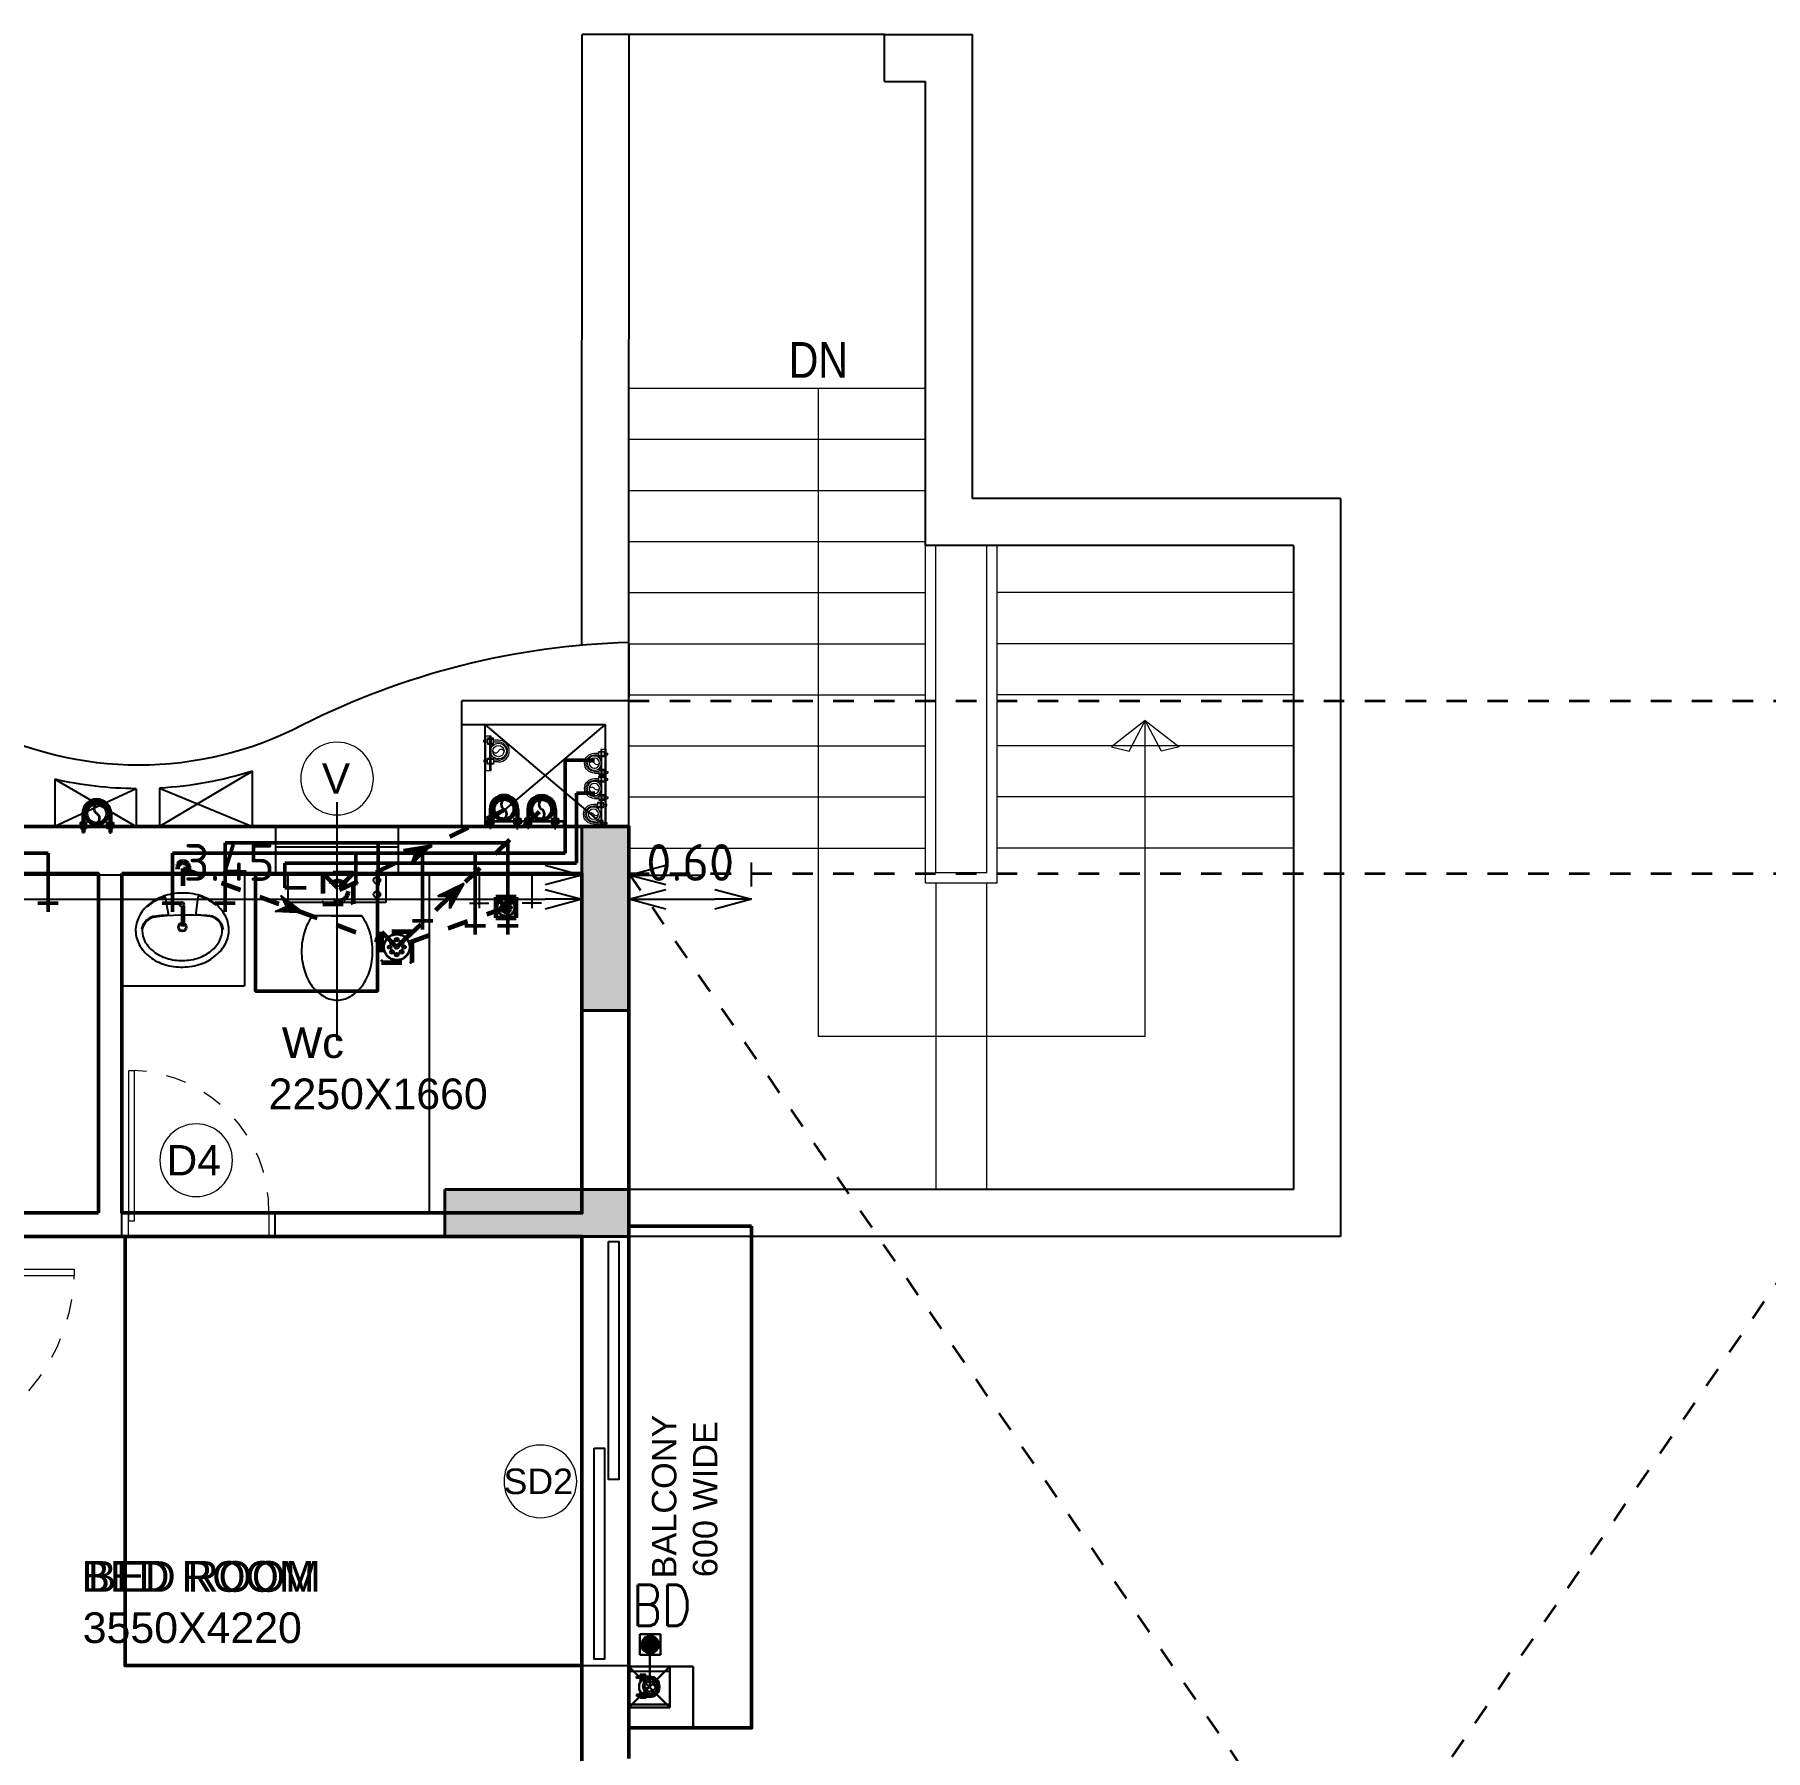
# Model space of a CAD drawing. Header units: inches. Extents: x 0 to 429, y 0 to 146.
# Drawn here: x 196.96 to 205.43, y 123.6 to 132 of the extents above; entities that cross this region are included whole.
import ezdxf
from ezdxf.enums import TextEntityAlignment as Align

# ---------------------------------------------------------------- set-up
doc = ezdxf.new("R2010")
doc.units = ezdxf.units.IN
doc.header["$MEASUREMENT"] = 0
doc.linetypes.add('Xr-4BHK-A-B-Ground-Sub$0$HIDDEN', pattern=[0.375, 0.25, -0.125])
doc.layers.get('DEFPOINTS').update_dxf_attribs({"lineweight": 18})
for name, color, linetype, lineweight in [('FLOOR-GROUND', 7, 'Continuous', 50), ('XR-4BHK-A-B-GROUND-SUB$0$1PL-DR-RWP', 190, 'Continuous', 30), ('XR-4BHK-A-B-GROUND-SUB$0$CUTOUT', 6, 'Continuous', 30), ('XR-4BHK-A-B-GROUND-SUB$0$DOOR', 34, 'Continuous', 20), ('XR-4BHK-A-B-GROUND-SUB$0$LINE ABOVE', 6, 'Xr-4BHK-A-B-Ground-Sub$0$HIDDEN', 35), ('XR-4BHK-A-B-GROUND-SUB$0$PIPE', 30, 'Continuous', 30), ('XR-4BHK-A-B-GROUND-SUB$0$RAILING', 11, 'Continuous', 15), ('XR-4BHK-A-B-GROUND-SUB$0$STEPS', 253, 'Continuous', 9), ('XR-4BHK-A-B-GROUND-SUB$0$TEXT', 7, 'Continuous', 15), ('XR-4BHK-A-B-GROUND-SUB$0$TOWER-COL', 1, 'Continuous', 40), ('XR-4BHK-A-B-GROUND-SUB$0$TOWER-COL-HATCH', 9, 'Continuous', 5), ('XR-4BHK-A-B-GROUND-SUB$0$WALL', 7, 'Continuous', 30)]:
    doc.layers.add(name, color=color, linetype=linetype, lineweight=lineweight)
doc.layers.add('XR-4BHK-A-B-GROUND-SUB$0$1PL-SHAFT-PIPE', color=7, linetype='Continuous')
doc.layers.add('XR-4BHK-A-B-GROUND-SUB$0$ELE', color=4, linetype='Continuous')
for name, color, linetype, lineweight, true_color in [('XR-4BHK-A-B-GROUND-SUB$0$SEWERARE LINE', 7, 'Continuous', 35, 0xca2d12), ('XR-4BHK-A-B-GROUND-SUB$0$STROM WATER', 7, 'Continuous', 25, 0x00001a), ('XR-4BHK-A-B-GROUND-SUB$0$WATER SUPPLAY', 7, 'Continuous', 0, 0x00f000)]:
    doc.layers.add(name, color=color, linetype=linetype, lineweight=lineweight, true_color=true_color)
doc.styles.add('Sanvi Common', font='isocpeur.ttf')
doc.styles.add('Xr-4BHK-A-B-Ground-Sub$0$$0$DIM', font='arial.ttf', dxfattribs={"height": 4})
doc.styles.add('Xr-4BHK-A-B-Ground-Sub$0$$1$Standard', font='arial.ttf')
doc.styles.add('Xr-4BHK-A-B-Ground-Sub$0$DIM', font='arial.ttf')
doc.styles.add('Xr-4BHK-A-B-Ground-Sub$0$Simplex', font='simplex.shx', dxfattribs={"width": 0.8})
doc.styles.add('Xr-4BHK-A-B-Ground-Sub$0$Standard', font='ARIALN.TTF')
doc.styles.add('Xr-4BHK-A-B-Typical-Sub$0$DIM', font='arial.ttf')
doc.dimstyles.new('Sanvi Common', dxfattribs={"dimtxt": 0.18, "dimasz": 0.18, "dimexe": 0.18, "dimexo": 0.0625, "dimgap": 0.09, "dimtad": 1, "dimzin": 0, "dimdsep": 46, "dimtxsty": 'Sanvi Common', "dimblk": 'OPEN30', "dimcen": 0.09, "dimclrd": 68, "dimclre": 68, "dimclrt": 40, "dimadec": 0, "dimazin": 0, "dimtfac": 1, "dimtofl": 0, "dimtmove": 0, "dimatfit": 3, "dimldrblk": 'OPEN30', "dimfxl": 1, "dimtolj": 1, "dimtzin": 0, "dimarcsym": 0})

# ---------------------------------------------------------------- blocks, each defined once
blk = doc.blocks.new('Xr-4BHK-A-B-Ground-Sub$0$ST1')
at = {"layer": 'XR-4BHK-A-B-GROUND-SUB$0$ELE'}
for p, q in [((-1, -2987.5), (0, 0.1)), ((1480, 0), (0, 0)), ((229, -2980), (230, 0)), ((1480, -230), (1480, 0)), ((1480, 0), (1910, 0)), ((1910, -2270), (1910, 0, 0)), ((1480, -230), (1680, -230, 0)), ((1680, -2500, 0), (1680, -230, 0)), ((3710.1, -2270), (1910, -2270)), ((3710.1, -2270), (3710.1, -5880.4, 0)), ((3480.1, -2500), (1680, -2500)), ((3480.1, -2500, 0), (3480.1, -5650.4, 0)), ((228.7, -3504.6), (230, -2980)), ((3480.1, -5650.4, 0), (230, -5650.4, 0)), ((3710.1, -5880.4, 0), (230, -5880.4, 0))]:
    blk.add_line(p, q, dxfattribs=at)
at = {"layer": 'XR-4BHK-A-B-GROUND-SUB$0$RAILING'}
for p, q in [((1680, -4150.4, 0), (1680, -2500, 0)), ((1730, -4100.4, 0), (1730, -2500, 0)), ((1980.1, -4100.4, 0), (1980.1, -2500)), ((2030.1, -4150.4, 0), (2030.1, -2500)), ((1980.1, -4100.4, 0), (1730, -4100.4, 0)), ((1680, -4150.4, 0), (2030.1, -4150.4, 0))]:
    blk.add_line(p, q, dxfattribs=at)
at = {"layer": 'XR-4BHK-A-B-GROUND-SUB$0$STEPS'}
for p, q in [((230, -1730), (1680, -1730)), ((230, -1980), (1680, -1980)), ((230, -2230), (1680, -2230)), ((230, -2480), (1680, -2480)), ((230, -2730), (1680, -2730)), ((3480.1, -2730), (2030.1, -2730)), ((230, -2980), (1680, -2980)), ((3480.1, -2980), (2030.1, -2980)), ((230, -3230), (1680, -3230)), ((3480.1, -3230), (2030.1, -3230)), ((230, -3480), (1680, -3480)), ((3480.1, -3480), (2030.1, -3480)), ((230, -3730), (1680, -3730)), ((3480.1, -3730), (2030.1, -3730)), ((230, -3980), (1680, -3980)), ((3480.1, -3980), (2030.1, -3980)), ((1730, -4150.4, 0), (1730, -5650.4, 0)), ((1980, -5650.4, 0), (1980, -4150.4, 0))]:
    blk.add_line(p, q, dxfattribs=at)
blk.add_lwpolyline([(1155, -1730), (1155, -4900.4), (2755.1, -4900.4), (2755.1, -3355), (2921, -3484.5), (2834.7, -3506.3), (2755.1, -3355)], dxfattribs=at)
at = {"layer": 'XR-4BHK-A-B-GROUND-SUB$0$STEPS', "elevation": 0}
blk.add_lwpolyline([(2755.1, -4900.4), (2755.1, -3355), (2589.2, -3484.5), (2675.5, -3506.3), (2755.1, -3355)], dxfattribs=at)
at = {"layer": 'XR-4BHK-A-B-GROUND-SUB$0$TEXT', "style": 'Xr-4BHK-A-B-Ground-Sub$0$Standard'}
blk.add_text('DN', height=175, dxfattribs=at).set_placement((1011, -1679.1))
blk = doc.blocks.new('Xr-4BHK-A-B-Ground-Sub$0$basin6')
blk.add_lwpolyline([(285, -227, 0.120605), (265, -143, 0.10507), (202, -67, 0.088649), (113, -18, 0.079738), (1, 0, 0.079738), (-111, -18, 0.088649), (-201, -66, 0.10507), (-264, -142, 0.120605), (-285, -226, 0.120605), (-264, -310, 0.10507), (-202, -387, 0.088649), (-112, -435, 0.079738), (0, -453, 0.079738), (112, -436, 0.088649), (201, -387, 0.10507), (265, -311, 0.120605)], format="xyb", close=True)
for points in [[(-210, -80, -0.016805), (-198, -70, -0.092161), (-106, -21, -0.435128), (-100, -25), (-85, -124, -0.44775), (-92, -134, 0.015365), (-179, -141, 0.272514), (-249, -216, 0.272514)], [(210, -80, 0.016805), (198, -70, 0.092161), (107, -21, 0.435128), (100, -25), (86, -124, 0.396344), (97, -135, -0.011856), (170, -140, -0.340407), (250, -227)], [(-244, -217, 0.017243), (-245, -226, 0.120605), (-229, -292, 0.10507), (-177, -355, 0.088649), (-99, -397, 0.079738), (0, -413, 0.079738), (99, -398, 0.088649), (177, -356, 0.10507), (229, -293, 0.120605), (245, -227, 0.120605)]]:
    blk.add_lwpolyline(points, format="xyb")
for centre, radius in [((0, -69), 14.5), ((1, -209), 26.4), ((1, -209), 21)]:
    blk.add_circle(centre, radius)
for centre, radius, start, end in [((-151, -238), 95.4, 106.2953, 167.2703), ((-3, -1750), 1614, 84.2769, 96.2123), ((155, -235), 90.2, 4.8775, 88.7186)]:
    blk.add_arc(centre, radius, start, end)
blk = doc.blocks.new('Xr-4BHK-A-B-Ground-Sub$0$1111')
for p, q in [((-6719.3, 24832.2), (-6719.3, 24832.2)), ((-6770.3, 24610.7), (-7008.8, 24610.7)), ((-6918.9, 24610.7), (-6770.3, 24610.7)), ((-7128.5, 24545.5), (-7128.5, 24404.3)), ((-6650.6, 24545.5), (-7128.5, 24545.5)), ((-6650.6, 24404.3), (-6650.6, 24545.5)), ((-7128.5, 24404.3), (-6650.6, 24404.3)), ((-6849.6, 24404.3), (-6849.6, 24404.3)), ((-6703, 24404.3), (-6703, 24404.3))]:
    blk.add_line(p, q)
at = {"extrusion": (0, 0, -1)}
for centre, major_axis, ratio, start_param, end_param in [((-6859.2, 24842), (-134, 134), 1, 6.126583, 6.550859), ((-6889.6, 24895.3), (90.6, 90.6), 1, -1.303122, -0.785398), ((-6889.6, 24895.3), (-90.6, 90.6), 1, 0.785398, 1.303122), ((-6919.9, 24842), (134, 134), 1, -0.267674, 0.156602), ((-6811.4, 24807.2), (175.8, 175.8), 1, 4.219591, 4.555787), ((-6967.7, 24807.2), (-175.8, 175.8), 1, 1.727398, 2.063595), ((-6735.9, 24784.5), (231.5, 231.5), 1, 3.926991, 4.219591), ((-7043.2, 24784.5), (231.5, 231.5), 1, 0.492798, 0.785398), ((-6735.9, 24784.5), (-231.5, 231.5), 1, 5.205187, 5.497787), ((-7043.2, 24784.5), (231.5, 231.5), 1, 0.785398, 1.077998), ((-6811.4, 24761.7), (-175.8, 175.8), 1, 4.868991, 5.205187), ((-6967.7, 24761.7), (-231.2, 91.4), 0.988951, 3.056609, 3.421062), ((-6859.2, 24726.9), (-134, 134), 1, 4.837165, 4.868991), ((-6694.7, 24507), (-11.5, 11.5), 1, 3.141593, 9.424778), ((-6694.7, 24437.2), (11.5, 11.5), 1, 1.570796326805002, 7.853981633984588)]:
    blk.add_ellipse(centre, major_axis=major_axis, ratio=ratio, start_param=start_param, end_param=end_param, dxfattribs=at)
blk = doc.blocks.new('Xr-4BHK-A-B-Ground-Sub$0$d-750')
at = {"layer": 'XR-4BHK-A-B-GROUND-SUB$0$DOOR'}
for p, q in [((0, 718.7), (0, 750)), ((0, 750), (115, 750)), ((115, 718.7), (0, 718.7)), ((115, 750), (115, 718.7)), ((0, 0), (0, 31.2)), ((0, 31.2), (115, 31.2)), ((115, 31.2), (115, 0)), ((115, 0), (0, 0))]:
    blk.add_line(p, q, dxfattribs=at)
blk.add_lwpolyline([(73.9, 34.2), (811.3, 34.2), (811.3, 59.2), (73.9, 59.2)], close=True, dxfattribs=at)
at = {"layer": 'XR-4BHK-A-B-GROUND-SUB$0$DOOR', "color": 8, "linetype": 'Xr-4BHK-A-B-Ground-Sub$0$HIDDEN', "extrusion": (0, 0, -1)}
blk.add_ellipse((125, 31.2), major_axis=(218.4, 652.1), ratio=0.99874, start_param=-0.33813, end_param=1.207251, dxfattribs=at)
blk = doc.blocks.new('Xr-4BHK-A-B-Ground-Sub$0$RWP')
at = {"layer": 'XR-4BHK-A-B-GROUND-SUB$0$CUTOUT'}
for p, q in [((0, 200), (200, 0)), ((200, 200), (0, 0))]:
    blk.add_line(p, q, dxfattribs=at)
blk.add_lwpolyline([(0, 0), (200, 0), (200, 200), (0, 200)], close=True, dxfattribs=at)
at = {"layer": 'XR-4BHK-A-B-GROUND-SUB$0$ELE'}
for p, q in [((0, 200), (0, 0)), ((25, 200), (25, 0))]:
    blk.add_line(p, q, dxfattribs=at)
at = {"layer": 'XR-4BHK-A-B-GROUND-SUB$0$PIPE'}
blk.add_circle((100, 100), 50, dxfattribs=at)
at = {"layer": 'XR-4BHK-A-B-GROUND-SUB$0$WALL'}
for p, q in [((0, 315), (300.3, 315)), ((0, 200), (0, 315)), ((300.3, 0), (300.3, 315)), ((0, 200), (185.3, 200)), ((185.3, 0), (185.3, 200))]:
    blk.add_line(p, q, dxfattribs=at)
blk = doc.blocks.new('Xr-4BHK-A-B-Ground-Sub$0$core typ')
at = {"layer": 'XR-4BHK-A-B-GROUND-SUB$0$LINE ABOVE'}
for p, q in [((-5324.6, 21410.2), (1665.4, 21410.2)), ((-5324.6, 20565.4), (1665.9, 20565.3)), ((-5324.1, 20565.3), (465.9, 12120.7)), ((-4124.1, 12120.2), (1665.9, 20565.3))]:
    blk.add_line(p, q, dxfattribs=at)
blk = doc.blocks.new('Xr-4BHK-A-B-Ground-Sub$0$REV.CO.')
at = {"layer": 'XR-4BHK-A-B-GROUND-SUB$0$TOWER-COL-HATCH'}
for points in [[(459366.1, 17980.2), (459596.1, 17980.2), (459596.1, 17079.7), (459366.1, 17079.7)], [(459596.1, 16205.2), (459596.1, 15975.2), (458695.7, 15975.2), (458695.7, 16205.2)]]:
    blk.add_hatch(color=256, dxfattribs=at).paths.add_polyline_path(points)
at = {"layer": 'XR-4BHK-A-B-GROUND-SUB$0$TOWER-COL'}
for points in [[(459366.1, 17079.7), (459596.1, 17079.7), (459596.1, 17980.2), (459366.1, 17980.2)], [(458695.7, 16205.2), (458695.7, 15975.2), (459596.1, 15975.2), (459596.1, 16205.2)]]:
    blk.add_lwpolyline(points, close=True, dxfattribs=at)
blk = doc.blocks.new('Xr-4BHK-A-B-Ground-Sub$0$$0$DOOR NO')
at = {"lineweight": 0}
blk.add_circle((0, 0), 10, dxfattribs=at)
at = {"style": 'Xr-4BHK-A-B-Ground-Sub$0$$0$DIM'}
blk.add_attdef('X1', text='', height=9, dxfattribs=at).set_placement((0, 0), align=Align.MIDDLE_CENTER)
blk = doc.blocks.new('_Open30')
at = {"color": 0, "linetype": 'ByBlock', "lineweight": -2}
for p, q in [((-1, 0.268), (0, 0)), ((0, 0), (-1, -0.268)), ((0, 0), (-1, 0))]:
    blk.add_line(p, q, dxfattribs=at)
blk = doc.blocks.new('*D106')
at = {"color": 68, "lineweight": -2, "transparency": 16777216}
for p, q in [((196.1853, 127.4942), (196.1853, 127.9449)), ((199.6353, 127.6894), (199.6353, 127.9449)), ((196.3653, 127.7649), (199.4553, 127.7649))]:
    blk.add_line(p, q, dxfattribs=at)
at = {"layer": 'DEFPOINTS', "color": 0, "transparency": 16777216}
for p in [(199.6353, 127.7649), (199.6353, 127.6269), (196.1853, 127.4317)]:
    blk.add_point(p, dxfattribs=at)
at = {"color": 68, "lineweight": -2, "transparency": 16777216, "xscale": 0.18, "yscale": 0.18, "zscale": 0.18, "rotation": 180}
blk.add_blockref('_Open30', (196.1853, 127.7649), dxfattribs=at)
at = {"color": 68, "lineweight": -2, "transparency": 16777216, "xscale": 0.18, "yscale": 0.18, "zscale": 0.18}
blk.add_blockref('_Open30', (199.6353, 127.7649), dxfattribs=at)
at = {"color": 40, "transparency": 16777216, "insert": (197.9103, 127.9449), "char_height": 0.18, "attachment_point": 5, "style": 'Sanvi Common'}
blk.add_mtext('\\A1;3.45', dxfattribs=at)
blk = doc.blocks.new('*D107')
at = {"color": 68, "lineweight": -2, "transparency": 16777216}
for p, q in [((199.6353, 127.6894), (199.6353, 128.0631)), ((199.8653, 127.6894), (199.8653, 128.0631)), ((199.4553, 127.8831), (196.1073, 127.8831)), ((200.0453, 127.8831), (200.2253, 127.8831))]:
    blk.add_line(p, q, dxfattribs=at)
at = {"layer": 'DEFPOINTS', "color": 0, "transparency": 16777216}
for p in [(199.8653, 127.8831), (199.6353, 127.6269), (199.8653, 127.6269)]:
    blk.add_point(p, dxfattribs=at)
at = {"color": 68, "lineweight": -2, "transparency": 16777216, "xscale": 0.18, "yscale": 0.18, "zscale": 0.18}
blk.add_blockref('_Open30', (199.6353, 127.8831), dxfattribs=at)
at = {"color": 68, "lineweight": -2, "transparency": 16777216, "xscale": 0.18, "yscale": 0.18, "zscale": 0.18, "rotation": 180}
blk.add_blockref('_Open30', (199.8653, 127.8831), dxfattribs=at)
at = {"color": 40, "transparency": 16777216, "insert": (196.3953, 128.0631), "char_height": 0.18, "attachment_point": 5, "style": 'Sanvi Common'}
blk.add_mtext('\\A1;0.23', dxfattribs=at)
blk = doc.blocks.new('*D108')
at = {"color": 68, "lineweight": -2, "transparency": 16777216}
for p, q in [((199.8653, 127.6894), (199.8653, 127.9449)), ((200.4652, 127.8274), (200.4652, 127.9449)), ((200.0453, 127.7649), (200.2852, 127.7649))]:
    blk.add_line(p, q, dxfattribs=at)
at = {"layer": 'DEFPOINTS', "color": 0, "transparency": 16777216}
for p in [(200.4652, 127.7649), (200.4652, 127.7649), (199.8653, 127.6269)]:
    blk.add_point(p, dxfattribs=at)
at = {"color": 68, "lineweight": -2, "transparency": 16777216, "xscale": 0.18, "yscale": 0.18, "zscale": 0.18, "rotation": 180}
blk.add_blockref('_Open30', (199.8653, 127.7649), dxfattribs=at)
at = {"color": 68, "lineweight": -2, "transparency": 16777216, "xscale": 0.18, "yscale": 0.18, "zscale": 0.18}
blk.add_blockref('_Open30', (200.4652, 127.7649), dxfattribs=at)
at = {"color": 40, "transparency": 16777216, "insert": (200.1653, 127.9449), "char_height": 0.18, "attachment_point": 5, "style": 'Sanvi Common'}
blk.add_mtext('\\A1;0.60', dxfattribs=at)
blk = doc.blocks.new('Xr-4BHK-A-B-Ground-Sub$0$A$C14D55273')
at = {"layer": 'XR-4BHK-A-B-GROUND-SUB$0$WATER SUPPLAY', "lineweight": 50}
for p, q in [((12186.2, -2395), (12043.1, -2395)), ((12043.1, -2395), (12043.1, -2849.5)), ((12188.2, -2556.9), (12098.2, -2556.9)), ((12098.2, -2556.9), (12098.2, -2899.5)), ((9513.3, -2849.5), (8032.1, -2849.5)), ((9513.3, -3136.8), (9513.3, -2849.5)), ((10121.7, -2849.5), (12043.1, -2849.5)), ((10121.7, -3136.8), (10121.7, -2849.5)), ((10379.2, -2799.5), (11762.7, -2799.5)), ((10379.2, -3136.8), (10379.2, -2799.5)), ((11019, -3006.4), (11019, -2849.5)), ((11128.6, -3006.4), (11128.6, -2799.5)), ((11345.7, -3223.5), (11345.7, -2849.5)), ((11602.9, -3248.1), (11602.9, -2849.5)), ((11762.7, -3248.1), (11762.7, -2799.5)), ((10671.8, -2899.5), (12098.2, -2899.5)), ((10671.8, -2899.5), (10671.8, -3020.1)), ((10671.8, -3020.1), (10776.5, -3020.1)), ((9463.3, -3094.3), (9563.3, -3094.3)), ((10171.7, -3094.3), (10071.7, -3094.3)), ((10429.2, -3094.3), (10329.2, -3094.3)), ((11395.7, -3181), (11295.7, -3181)), ((11652.9, -3205.6), (11552.9, -3205.6)), ((11812.7, -3205.6), (11712.7, -3205.6))]:
    blk.add_line(p, q, dxfattribs=at)
blk = doc.blocks.new('Xr-4BHK-A-B-Ground-Sub$0$CI100')
at = {"layer": 'XR-4BHK-A-B-GROUND-SUB$0$SEWERARE LINE', "ltscale": 100}
for p, q in [((-78.9, 0), (-78.9, 11.5)), ((-74, 60.7), (-74, 11.5)), ((-66, 60.7), (-66, 11.5)), ((-61.1, 0), (-61.1, 11.5)), ((61.1, 0), (61.1, 11.5)), ((66, 60.7), (66, 11.5)), ((74, 60.7), (74, 11.5)), ((78.9, 0), (78.9, 11.5)), ((-78.9, -15.5), (-78.9, -4)), ((-74, 0), (-74, -4)), ((-74, -15.5), (-74, -37.3)), ((-74, -16.8), (-74, -37.3)), ((-66, -37.3), (-74, -37.3)), ((-66, 0), (-66, -4)), ((-66, -15.5), (-66, -37.3)), ((-66, -16.8), (-66, -37.3)), ((-61.1, -15.5), (-61.1, -4)), ((61.1, -15.5), (61.1, -4)), ((66, 0), (66, -4)), ((66, -15.5), (66, -37.3)), ((66, -16.8), (66, -37.3)), ((66, -37.3), (74, -37.3)), ((74, 0), (74, -4)), ((74, -15.5), (74, -37.3)), ((74, -16.8), (74, -37.3)), ((78.9, -15.5), (78.9, -4))]:
    blk.add_line(p, q, dxfattribs=at)
for points in [[(-85.4, 0), (-54.6, 0), (-54.6, 11.5), (-85.4, 11.5)], [(85.4, 0), (54.6, 0), (54.6, 11.5), (85.4, 11.5)], [(-85.4, -15.5), (-54.6, -15.5), (-54.6, -4), (-85.4, -4)], [(85.4, -15.5), (54.6, -15.5), (54.6, -4), (85.4, -4)]]:
    blk.add_lwpolyline(points, close=True, dxfattribs=at)
for radius in [60.7, 50]:
    blk.add_circle((0, 60.7), radius, dxfattribs=at)
for centre, radius, start, end in [((0, 60.7), 74, 0, 180), ((0, 60.7), 66, 0, 180), ((13.9, 85.7), 28.6, 119.0199, 240.9801), ((-13.9, 35.7), 28.6, 299.0199, 60.9801)]:
    blk.add_arc(centre, radius, start, end, dxfattribs=at)
blk = doc.blocks.new('Xr-4BHK-A-B-Ground-Sub$0$CI50')
at = {"ltscale": 100}
for p, q in [((-53.2, 2), (-53.2, 13.5)), ((-48.3, 35), (-48.3, 13.5)), ((-48.3, 2), (-48.3, -2)), ((-40.3, 35), (-40.3, 13.5)), ((-40.3, 2), (-40.3, -2)), ((-35.4, 2), (-35.4, 13.5)), ((35.4, 2), (35.4, 13.5)), ((40.3, 35), (40.3, 13.5)), ((40.3, 2), (40.3, -2)), ((48.3, 35), (48.3, 13.5)), ((48.3, 2), (48.3, -2)), ((53.2, 2), (53.2, 13.5)), ((-53.2, -13.5), (-53.2, -2)), ((-48.3, -13.5), (-48.3, -30.6)), ((-48.3, -14.8), (-48.3, -30.6)), ((-40.3, -30.6), (-48.3, -30.6)), ((-40.3, -13.5), (-40.3, -30.6)), ((-40.3, -14.8), (-40.3, -30.6)), ((-35.4, -13.5), (-35.4, -2)), ((35.4, -13.5), (35.4, -2)), ((40.3, -13.5), (40.3, -30.6)), ((40.3, -14.8), (40.3, -30.6)), ((40.3, -30.6), (48.3, -30.6)), ((48.3, -13.5), (48.3, -30.6)), ((48.3, -14.8), (48.3, -30.6)), ((53.2, -13.5), (53.2, -2))]:
    blk.add_line(p, q, dxfattribs=at)
for points in [[(-57.9, 2), (-30.9, 2), (-30.9, 13.5), (-57.9, 13.5)], [(57.9, 2), (30.9, 2), (30.9, 13.5), (57.9, 13.5)], [(-57.9, -13.5), (-30.9, -13.5), (-30.9, -2), (-57.9, -2)], [(57.9, -13.5), (30.9, -13.5), (30.9, -2), (57.9, -2)]]:
    blk.add_lwpolyline(points, close=True, dxfattribs=at)
for radius in [35, 25]:
    blk.add_circle((0, 35), radius, dxfattribs=at)
for centre, radius, start, end in [((0, 35), 48.3, 0, 180), ((0, 35), 40.3, 360, 180), ((6.9, 47.5), 14.3, 119.0199, 240.9801), ((-6.9, 22.5), 14.3, 299.0199, 60.9801)]:
    blk.add_arc(centre, radius, start, end, dxfattribs=at)
blk = doc.blocks.new('Xr-4BHK-A-B-Ground-Sub$0$A6')
at = {"linetype": 'Continuous', "lineweight": -3}
h = blk.add_hatch(dxfattribs=at)
h.set_pattern_fill('ANSI31', color=8, scale=51.850019, angle=269.98621, style=0)
h.set_pattern_definition([(314.9862146, (-3558.9815, 121585.5365), (4.58404006, 4.58183475), [])])
h.paths.add_polyline_path([(-42.5, 41.5), (0, 0), (-42.5, -41.5), (91.7, 0)])
for p, q in [((-42.5, 41.5), (0, 0)), ((91.7, 0), (-42.5, 41.5)), ((-42.5, -41.5), (0, 0)), ((0, 0), (91.7, 0)), ((91.7, 0), (-42.5, -41.5))]:
    blk.add_line(p, q, dxfattribs=at)
blk = doc.blocks.new('Xr-4BHK-A-B-Ground-Sub$0$FT 100')
at = {"linetype": 'Continuous'}
blk.add_ellipse((0, 0), major_axis=(63.4, -2.9), ratio=1, start_param=0.046079, end_param=6.329264, dxfattribs=at)
for centre in [(-36.7, 0), (-23.3, 23.3), (0, 35.4), (0, 0), (23.3, 23.3), (36.7, 0), (-23.3, -23.3), (0, -35.4), (23.3, -23.3)]:
    blk.add_ellipse(centre, major_axis=(7.97, 0), ratio=1)
blk = doc.blocks.new('Xr-4BHK-A-B-Ground-Sub$0$BD')
at = {"ltscale": 30000}
h = blk.add_hatch(dxfattribs=at)
h.set_pattern_fill('ANSI31', scale=3, style=0)
h.set_pattern_definition([(45, (-108851.51623, -53568.06486), (-0.265165043, 0.265165043), [])])
edge = h.paths.add_edge_path()
edge.add_ellipse((0, 0), major_axis=(1.8, 1.8), ratio=1, start_angle=0, end_angle=360, ccw=False)
at = {"linetype": 'Continuous'}
for p, q in [((-3, 3), (3, 3)), ((-3, -3), (-3, 3)), ((3, 3), (3, -3)), ((3, -3), (-3, -3))]:
    blk.add_line(p, q, dxfattribs=at)
at = {"linetype": 'Continuous', "extrusion": (0, 0, -1)}
blk.add_ellipse((0, 0), major_axis=(1.8, 1.8), ratio=1, start_param=0.739319, end_param=7.022504, dxfattribs=at)
at = {"extrusion": (0, 0, -1)}
blk.add_ellipse((0, 0), major_axis=(0.225, 0.225), ratio=1, start_param=0.785398, end_param=7.068583, dxfattribs=at)
blk = doc.blocks.new('Xr-4BHK-A-B-Ground-Sub$0$A$C2521575D')
at = {"layer": 'XR-4BHK-A-B-GROUND-SUB$0$1PL-DR-RWP'}
blk.add_line((13242, 25622.8), (13242, 25827.8), dxfattribs=at)
at = {"layer": 'XR-4BHK-A-B-GROUND-SUB$0$SEWERARE LINE', "linetype": 'Xr-4BHK-A-B-Ground-Sub$0$HIDDEN', "lineweight": 60, "ltscale": 200}
for p, q in [((12532.1, 29911.3), (11714.5, 29513.6, 0)), ((12049.4, 29283.3), (12712.1, 29914.2)), ((10957.6, 29340), (10957.6, 29624.1, 0)), ((10957.6, 29624.1, 0), (11943.8, 29261.5, 0)), ((11641.6, 29602), (11791.6, 29452)), ((11791.6, 29602), (11641.6, 29452)), ((12487.3, 29483.5), (12587.3, 29383.5)), ((12587.3, 29483.5), (12487.3, 29383.5)), ((12537.3, 29433.5), (12063.1, 29261.2)), ((11928.4, 29314.6), (12078.4, 29164.6)), ((12078.4, 29314.6), (11928.4, 29164.6))]:
    blk.add_line(p, q, dxfattribs=at)
for points in [[(11641.6, 29452), (11791.6, 29452), (11791.6, 29602), (11641.6, 29602)], [(12487.3, 29383.5), (12587.3, 29383.5), (12587.3, 29483.5), (12487.3, 29483.5)], [(11928.4, 29164.6), (12078.4, 29164.6), (12078.4, 29314.6), (11928.4, 29314.6)]]:
    blk.add_lwpolyline(points, close=True, dxfattribs=at)
blk.add_circle((11714.9, 29513.8), 50, dxfattribs=at)
for centre, radius, start, end in [((10957.6, 29629.6, 0), 30, 326.44269, 213.55731), ((10957.6, 29624.1, 0), 27.3, 336.0932, 203.9068)]:
    blk.add_arc(centre, radius, start, end, dxfattribs=at)
at = {"layer": 'XR-4BHK-A-B-GROUND-SUB$0$STROM WATER'}
blk.add_line((12460.1, 30103), (12460.1, 30274.2), dxfattribs=at)
at = {"layer": 'XR-4BHK-A-B-GROUND-SUB$0$WATER SUPPLAY'}
for p, q in [((13006, 29832.3), (13006, 30207)), ((12439.1, 29853.3), (12819.3, 29853.3))]:
    blk.add_line(p, q, dxfattribs=at)
for points in [[(12439.1, 30103), (12439.1, 30274.2), (12464.1, 30274.2), (12464.1, 30103)], [(13027, 29832.3), (13027, 30207), (13002, 30207), (13002, 29832.3)], [(12439.1, 29832.3), (12819.3, 29832.3), (12819.3, 29857.3), (12439.1, 29857.3)]]:
    blk.add_lwpolyline(points, close=True, dxfattribs=at)
at = {"layer": 'XR-4BHK-A-B-GROUND-SUB$0$1PL-DR-RWP', "xscale": 16.66666666909441, "yscale": 16.66666666909441, "zscale": 16.66666666909441, "rotation": 90}
blk.add_blockref('Xr-4BHK-A-B-Ground-Sub$0$BD', (13242.9, 25827.6), dxfattribs=at)
at = {"layer": 'XR-4BHK-A-B-GROUND-SUB$0$1PL-SHAFT-PIPE', "xscale": 0.9404999999969732, "yscale": 0.9404999999969732, "zscale": 0.9404999999969732}
for p in [(12527.7, 29857.3), (12712.1, 29857.1), (10535.7, 29836.3)]:
    blk.add_blockref('Xr-4BHK-A-B-Ground-Sub$0$CI100', p, dxfattribs=at)
at = {"layer": 'XR-4BHK-A-B-GROUND-SUB$0$SEWERARE LINE', "linetype": 'Xr-4BHK-A-B-Ground-Sub$0$HIDDEN', "lineweight": 60, "ltscale": 200, "extrusion": (-7.22204e-09, 1.48238e-08, 1), "rotation": 25.98869978861606}
blk.add_blockref('Xr-4BHK-A-B-Ground-Sub$0$A6', (12093.2, 29697.7, 0), dxfattribs=at)
at = {"layer": 'XR-4BHK-A-B-GROUND-SUB$0$SEWERARE LINE', "linetype": 'Xr-4BHK-A-B-Ground-Sub$0$HIDDEN', "lineweight": 60, "ltscale": 200, "extrusion": (-1.13602e-08, 1.19519e-08, 1), "rotation": 43.55981194571061}
blk.add_blockref('Xr-4BHK-A-B-Ground-Sub$0$A6', (12264.3, 29487.9, 0), dxfattribs=at)
at = {"layer": 'XR-4BHK-A-B-GROUND-SUB$0$SEWERARE LINE', "linetype": 'Xr-4BHK-A-B-Ground-Sub$0$HIDDEN', "lineweight": 60, "ltscale": 200, "extrusion": (5.62196e-09, 1.55015e-08, 1), "rotation": 340.0793134864861}
blk.add_blockref('Xr-4BHK-A-B-Ground-Sub$0$A6', (11462, 29438.2, 0), dxfattribs=at)
at = {"layer": 'XR-4BHK-A-B-GROUND-SUB$0$SEWERARE LINE', "linetype": 'Xr-4BHK-A-B-Ground-Sub$0$HIDDEN', "lineweight": 60, "ltscale": 200, "xscale": 0.6666666666669698, "yscale": 0.6666666666669698, "zscale": 0.6666666666669698, "rotation": 270}
blk.add_blockref('Xr-4BHK-A-B-Ground-Sub$0$FT 100', (12537.3, 29433.5), dxfattribs=at)
at = {"layer": 'XR-4BHK-A-B-GROUND-SUB$0$SEWERARE LINE', "linetype": 'Xr-4BHK-A-B-Ground-Sub$0$HIDDEN', "lineweight": 60, "ltscale": 200, "rotation": 270}
blk.add_blockref('Xr-4BHK-A-B-Ground-Sub$0$FT 100', (12003.4, 29239.6), dxfattribs=at)
at = {"layer": 'XR-4BHK-A-B-GROUND-SUB$0$STROM WATER', "rotation": 270}
blk.add_blockref('Xr-4BHK-A-B-Ground-Sub$0$CI50', (13207, 25622.8), dxfattribs=at)
at = {"layer": 'XR-4BHK-A-B-GROUND-SUB$0$WATER SUPPLAY'}
blk.add_blockref('Xr-4BHK-A-B-Ground-Sub$0$A$C14D55273', (783.9, 32549.6), dxfattribs=at)
at = {"layer": 'XR-4BHK-A-B-GROUND-SUB$0$WATER SUPPLAY', "xscale": 1.099999999976717, "yscale": 1.099999999976717, "zscale": 1.099999999976717, "rotation": 270}
blk.add_blockref('Xr-4BHK-A-B-Ground-Sub$0$CI50', (12462.3, 30198.7), dxfattribs=at)
at = {"layer": 'XR-4BHK-A-B-GROUND-SUB$0$WATER SUPPLAY', "xscale": -1, "rotation": 90}
for p in [(13004.9, 30139.8), (13004.9, 30015.9), (13000, 29890.3)]:
    blk.add_blockref('Xr-4BHK-A-B-Ground-Sub$0$CI50', p, dxfattribs=at)
at = {"layer": 'XR-4BHK-A-B-GROUND-SUB$0$1PL-DR-RWP', "style": 'Xr-4BHK-A-B-Ground-Sub$0$Simplex', "width": 0.8}
blk.add_text('BD', height=200, rotation=0.00373, dxfattribs=at).set_placement((13155.9, 25919.2))

msp = doc.modelspace()

# ---------------------------------------------------------------- linework, layer by layer
for p, q in [((199.0474, 128.6204), (199.0474, 128.7354)), ((199.8653, 128.7354), (199.0474, 128.7354)), ((199.8653, 128.1206), (199.8653, 128.7354)), ((199.0474, 128.6204), (199.7503, 128.6204)), ((199.0474, 128.1207), (199.0474, 128.6204)), ((199.7503, 128.1207), (199.1624, 128.6204)), ((199.1624, 128.1207), (199.7503, 128.6204)), ((199.1624, 128.1206), (199.1624, 128.6204)), ((199.7503, 128.1207), (199.7503, 128.6204)), ((198.0232, 128.3912), (197.569, 128.1207)), ((198.0232, 128.1207), (198.0232, 128.3912)), ((197.0573, 128.3519), (197.0573, 128.1207)), ((197.0573, 128.3519), (197.454, 128.1207)), ((197.454, 128.3057), (197.0573, 128.1207)), ((197.454, 128.3057), (197.454, 128.1207)), ((197.569, 128.3085), (197.569, 128.1207)), ((197.569, 128.3085), (198.0232, 128.1207)), ((198.4382, 127.0739), (198.4382, 128.2407)), ((196.3732, 128.1207), (198.1382, 128.1207)), ((198.1382, 127.8906), (198.1382, 128.1207)), ((198.7382, 128.1206), (198.1382, 128.1206)), ((198.7382, 128.1206), (199.7503, 128.1207)), ((198.7382, 127.8906), (198.7382, 128.1206)), ((199.8653, 128.1206), (199.8653, 126.1156)), ((198.7382, 128.0206), (198.1382, 128.0206)), ((198.1382, 127.9906), (198.7382, 127.9906)), ((196.3732, 127.8907), (197.2703, 127.8907)), ((197.0252, 127.8907), (197.0252, 127.7214)), ((197.2703, 126.2307), (197.2703, 127.8907)), ((197.3853, 127.8907), (198.1382, 127.8906)), ((197.3853, 126.1157), (197.3853, 127.8907)), ((197.9853, 127.8907), (197.9853, 127.3407)), ((198.1382, 127.8906), (198.7382, 127.8906)), ((198.7382, 127.8906), (199.6353, 127.8906)), ((198.8882, 127.8907), (198.8882, 126.2307)), ((199.1328, 127.8906), (199.1328, 127.7214)), ((199.3902, 127.8906), (199.3902, 127.7214)), ((199.6353, 127.8906), (199.6353, 126.2306)), ((197.0722, 127.7459), (196.9783, 127.7459)), ((199.0858, 127.7458), (199.1797, 127.7458)), ((199.4372, 127.7458), (199.3433, 127.7458)), ((197.3853, 127.3407), (197.9853, 127.3407)), ((197.2703, 126.2307), (194.9548, 126.2307)), ((198.1353, 126.2307), (197.3853, 126.2307)), ((199.6353, 126.2306), (198.1348, 126.2306)), ((198.1348, 126.1156), (198.1348, 126.2306)), ((199.8653, 126.1656), (200.4653, 126.1656)), ((200.4653, 126.1656), (200.4653, 123.7106)), ((197.3853, 126.1157), (196.1853, 126.1157)), ((199.8653, 126.1156), (198.1348, 126.1156)), ((199.6353, 124.0157), (199.6353, 126.1156)), ((199.8653, 126.1156), (199.8653, 124.0157)), ((199.6353, 124.0157), (199.8653, 124.0157)), ((199.6353, 124.0157), (199.6353, 123.4456)), ((199.8653, 124.0157), (199.8653, 123.8256)), ((199.8653, 123.7106), (199.8653, 123.5606)), ((200.1802, 123.7106), (200.4653, 123.7106))]:
    msp.add_line(p, q)
for points in [[(199.8653, 128.7354), (199.8653, 129.0207, 0.111051), (198.2669, 128.6161, -0.244497), (196.6686, 128.6161, 0.111051), (195.0703, 129.0207, -74.791831)], [(198.0232, 128.3912, -0.06273), (197.569, 128.3085, -0.06273)], [(197.454, 128.3057, -0.054211), (197.0573, 128.3519)]]:
    msp.add_lwpolyline(points, format="xyb")
for points in [[(199.7653, 126.0901), (199.8153, 126.0901), (199.8153, 124.9255), (199.7653, 124.9255)], [(199.696, 125.0796), (199.746, 125.0796), (199.746, 124.0475), (199.696, 124.0475)]]:
    msp.add_lwpolyline(points, close=True)
at = {"layer": 'FLOOR-GROUND', "color": 246}
msp.add_line((198.1729, 126.2307), (197.4228, 126.2307), dxfattribs=at)
at = {"layer": 'FLOOR-GROUND', "color": 181}
msp.add_lwpolyline([(199.8652, 123.5606), (199.8653, 128.1206), (195.0703, 128.1207), (195.0703, 128.8101), (193.1153, 128.8101), (193.1153, 129.4106), (191.9153, 129.4106), (191.9153, 130.8406), (187.5103, 130.8406), (187.5103, 124.9806), (187.8903, 124.9806), (187.8903, 119.8906)], dxfattribs=at)
at = {"layer": 'FLOOR-GROUND', "color": 230}
msp.add_lwpolyline([(187.8903, 119.8906), (187.8903, 124.9806), (187.5103, 124.9806), (187.5103, 130.8406), (191.9153, 130.8406), (191.9153, 129.4106), (193.1153, 129.4106), (193.1153, 128.8101), (195.0703, 128.81), (195.0703, 128.1207), (199.8653, 128.1206), (199.8652, 123.5606)], dxfattribs=at)
at = {"layer": 'FLOOR-GROUND', "color": 81}
for points in [[(197.2703, 126.2307), (195.0703, 126.2307), (195.0703, 127.8907), (197.2703, 127.8907)], [(197.3853, 127.8907), (199.6353, 127.8907), (199.6353, 126.2306), (197.3853, 126.2306)]]:
    msp.add_lwpolyline(points, close=True, dxfattribs=at)
at = {"layer": 'FLOOR-GROUND', "color": 128}
msp.add_lwpolyline([(198.0388, 127.8907), (198.6353, 127.8907), (198.6353, 127.3156), (198.0388, 127.3156)], close=True, dxfattribs=at)
at = {"layer": 'FLOOR-GROUND', "color": 35}
msp.add_lwpolyline([(200.4653, 126.1656), (199.8653, 126.1656), (199.8652, 123.7106), (200.4653, 123.7106)], close=True, dxfattribs=at)
at = {"layer": 'FLOOR-GROUND', "color": 150}
msp.add_lwpolyline([(196.2236, 126.1157), (199.6353, 126.1157), (199.6353, 122.0956), (196.2236, 122.0956)], close=True, dxfattribs=at)
at = {"layer": 'FLOOR-GROUND', "color": 103}
msp.add_lwpolyline([(199.6353, 124.0156), (197.4009, 124.0156), (197.4009, 126.1157), (199.6353, 126.1157)], close=True, dxfattribs=at)

# ---------------------------------------------------------------- block references
at = {"xscale": 0.001, "yscale": 0.001, "zscale": 0.001}
for name, p in [('Xr-4BHK-A-B-Ground-Sub$0$ST1', (199.6365, 131.9953)), ('Xr-4BHK-A-B-Ground-Sub$0$A$C2521575D', (186.7264, 98.291)), ('Xr-4BHK-A-B-Ground-Sub$0$REV.CO.', (-259.7308, 110.1404)), ('Xr-4BHK-A-B-Ground-Sub$0$core typ', (205.1898, 107.3252))]:
    msp.add_blockref(name, p, dxfattribs=at)
ref = msp.add_blockref('Xr-4BHK-A-B-Ground-Sub$0$$0$DOOR NO', (198.4375, 128.3556), dxfattribs=dict(xscale=-0.01778, yscale=0.01778, zscale=0.01778))
ref.add_attrib('X1', 'V', dxfattribs={"height": 0.1482, "style": 'Xr-4BHK-A-B-Ground-Sub$0$$1$Standard'}).set_placement((198.4323, 128.3556), align=Align.MIDDLE_CENTER)
at = {"extrusion": (0, 0, -1)}
for name, p, xscale, yscale, zscale, rotation in [('Xr-4BHK-A-B-Ground-Sub$0$1111', (-205.3273, 152.295), 0.001, 0.001, -0.001, 179.9999998932783), ('Xr-4BHK-A-B-Ground-Sub$0$d-750', (-197.3853, 126.1157), 0.001000064621199272, 0.001000064621199272, -0.001000064621278096, 89.9999999466426), ('Xr-4BHK-A-B-Ground-Sub$0$d-750', (-196.0703, 126.0007), 0.001333333333372138, 0.001333333333372138, -0.00133333333343756, 179.9999999468476)]:
    msp.add_blockref(name, p, dxfattribs=dict(at, xscale=xscale, yscale=yscale, zscale=zscale, rotation=rotation))
for name, p, xscale, yscale, zscale, rotation in [('Xr-4BHK-A-B-Ground-Sub$0$basin6', (197.6766, 127.7955), 0.0008000000005451249, 0.0008000000005451249, 0.0008000000005451249, 1.095068054381299), ('Xr-4BHK-A-B-Ground-Sub$0$RWP', (199.8652, 124.011), 0.001, 0.001, 0.001, 270)]:
    msp.add_blockref(name, p, dxfattribs=dict(xscale=xscale, yscale=yscale, zscale=zscale, rotation=rotation))
ref = msp.add_blockref('Xr-4BHK-A-B-Ground-Sub$0$$0$DOOR NO', (197.7483, 126.488), dxfattribs=dict(xscale=-0.01778, yscale=0.01778, zscale=0.01778))
ref.add_attrib('X1', 'D4', dxfattribs={"height": 0.14817, "style": 'Xr-4BHK-A-B-Ground-Sub$0$$1$Standard'}).set_placement((197.7363, 126.488), align=Align.MIDDLE_CENTER)
ref = msp.add_blockref('Xr-4BHK-A-B-Ground-Sub$0$$0$DOOR NO', (199.4321, 124.917), dxfattribs=dict(xscale=-0.01778, yscale=0.01778, zscale=0.01778))
ref.add_attrib('X1', 'SD2', dxfattribs={"height": 0.125, "style": 'Xr-4BHK-A-B-Ground-Sub$0$$1$Standard'}).set_placement((199.4219, 124.917), align=Align.MIDDLE_CENTER)

# ---------------------------------------------------------------- texts
at = {"style": 'Xr-4BHK-A-B-Ground-Sub$0$DIM'}
for s, p in [(' Wc', (198.1089, 126.9885)), ('2250X1660', (198.1028, 126.7379)), ('BED ROOM', (197.1868, 124.3766)), ('3550X4220', (197.1934, 124.126))]:
    msp.add_text(s, height=0.15, dxfattribs=at).set_placement(p)
for s, p in [('BALCONY', (200.0977, 124.4419)), ('600 WIDE', (200.2982, 124.4479))]:
    msp.add_text(s, height=0.12, rotation=90, dxfattribs=at).set_placement(p)
at = {"layer": 'FLOOR-GROUND', "color": 81, "style": 'Xr-4BHK-A-B-Typical-Sub$0$DIM'}
msp.add_text(' Wc', height=0.15, dxfattribs=at).set_placement((198.1102, 126.9885))
at = {"layer": 'FLOOR-GROUND', "color": 150, "style": 'Xr-4BHK-A-B-Ground-Sub$0$DIM'}
msp.add_text('BED ROOM', height=0.15, dxfattribs=at).set_placement((197.2176, 124.3766))

# ---------------------------------------------------------------- dimensions: what is measured, and where the dimension line sits
at = {"color": 2}
dim = msp.add_linear_dim(base=(199.8653, 127.8831), p1=(199.6353, 127.6269), p2=(199.8653, 127.6269), dimstyle='Sanvi Common', dxfattribs=at)
dim.commit()
dim.dimension.update_dxf_attribs({"geometry": '*D107', "text_midpoint": (196.3953, 127.8831), "dimtype": 160})
for base, p1, p2, picture, middle in [((199.6353, 127.7649), (196.1853, 127.4317), (199.6353, 127.6269), '*D106', (197.9103, 127.9449)), ((200.4652, 127.7649), (199.8653, 127.6269), (200.4652, 127.7649), '*D108', (200.1653, 127.9449))]:
    dim = msp.add_linear_dim(base=base, p1=p1, p2=p2, dimstyle='Sanvi Common', dxfattribs=at)
    dim.commit()
    dim.dimension.update_dxf_attribs({"geometry": picture, "text_midpoint": middle})

doc.saveas('drawing.dxf')
